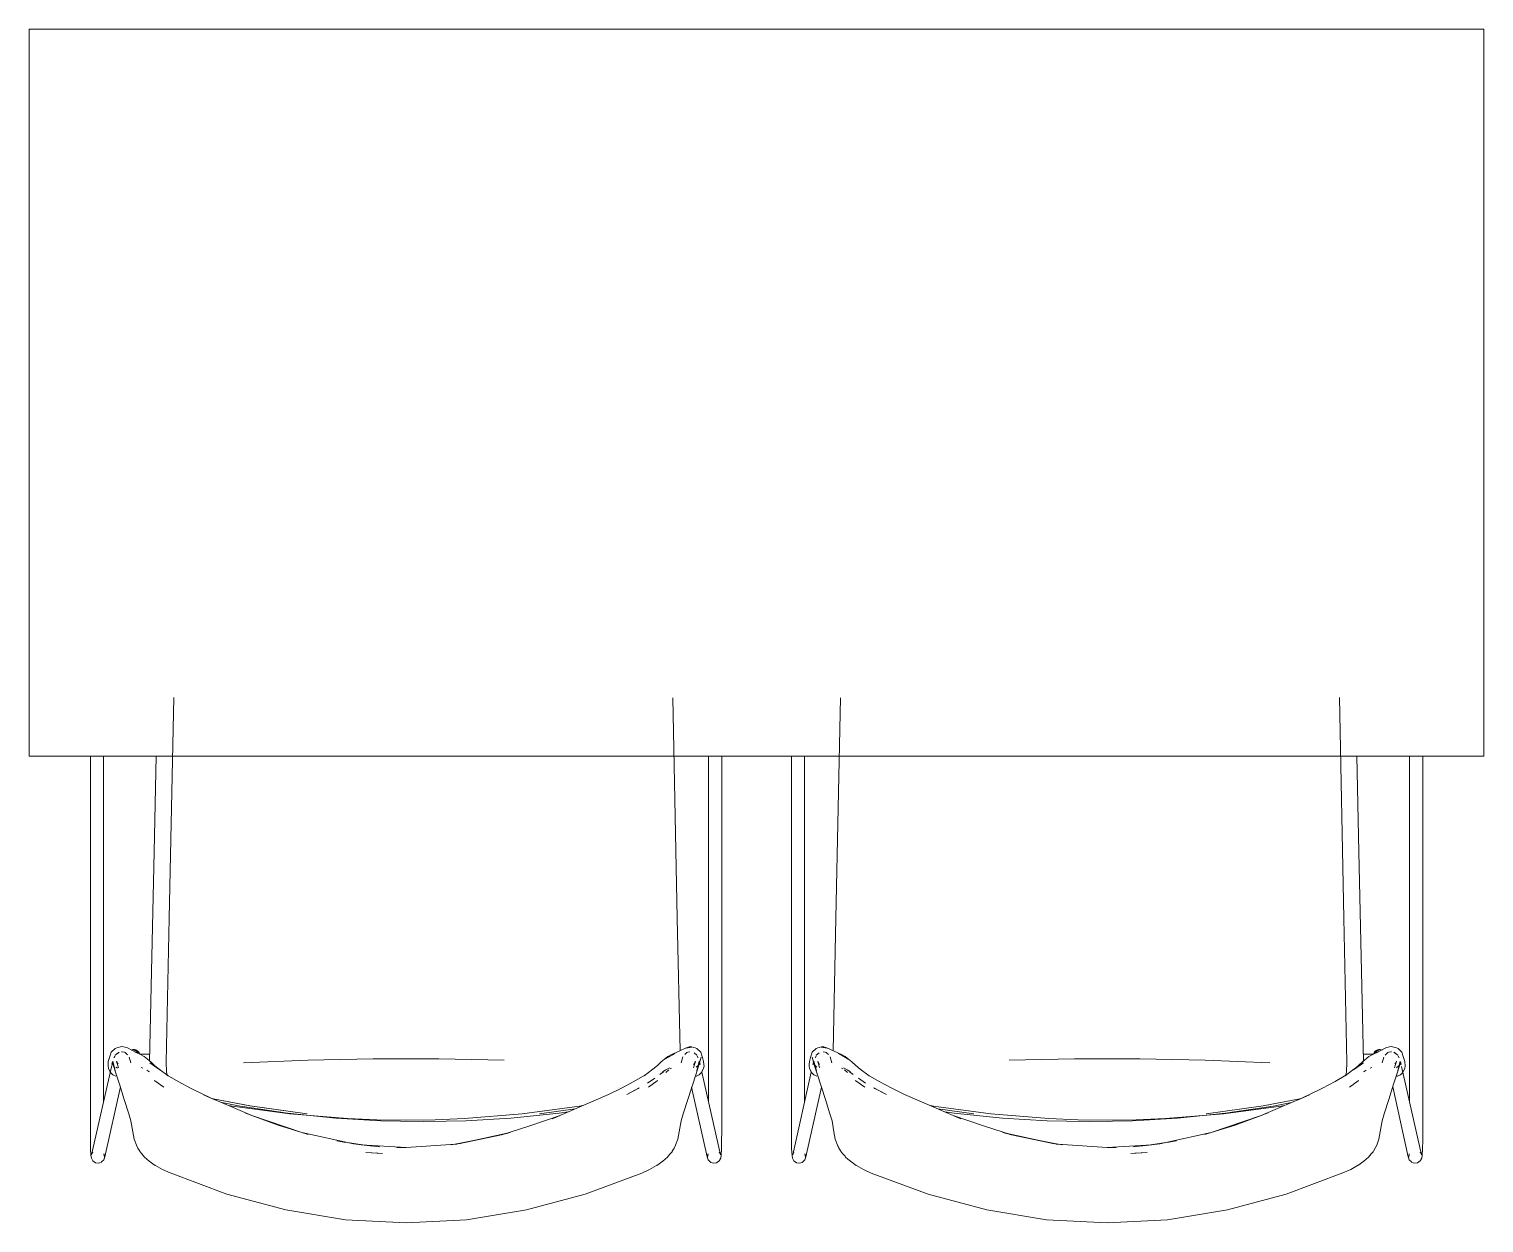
# Model space of a CAD drawing. Header units: millimetres. Extents: x 155927 to 326028, y -36033 to 97293.
# Drawn here: x 201201 to 202401, y 21746 to 22731 of the extents above; entities that cross this region are included whole.
import ezdxf

# ---------------------------------------------------------------- set-up
doc = ezdxf.new("R2010")
doc.units = ezdxf.units.MM
doc.header["$MEASUREMENT"] = 0
doc.layers.add('G-IMPT', color=8, linetype='CONTINUOUS', lineweight=9)
doc.layers.add('I-FURN', color=8, linetype='CONTINUOUS', lineweight=9)

msp = doc.modelspace()

# ---------------------------------------------------------------- linework, layer by layer
at = {"layer": 'G-IMPT'}
for p, q in [((201320.5, 22179.6), (201316.8, 21997.6)), ((201735.8, 21997.6), (201732.1, 22179.4)), ((201866.7, 21997.6), (201870.4, 22179.4)), ((202282, 22179.6), (202285.6, 21997.6)), ((201251.7, 22131.2), (201251.7, 21820.7)), ((201262.5, 22131.2), (201262.5, 21845.8)), ((201306, 22131.2), (201304.3, 22052.2)), ((201761.6, 21845.8), (201761.6, 22131.2)), ((201772.5, 22131.2), (201772.5, 21820.7)), ((201830, 22131.2), (201830, 21820.7)), ((201840.9, 21845.8), (201840.9, 22131.2)), ((202296.5, 22131.2), (202298.1, 22052.2)), ((202339.9, 22131.2), (202339.9, 21845.8)), ((202350.8, 22131.2), (202350.8, 21820.7)), ((201300.5, 21879.3), (201304.3, 22052.2)), ((202302, 21879.3), (202298.1, 22052.2)), ((201314.2, 21878.8), (201316.8, 21997.6)), ((201738.2, 21888.2), (201735.8, 21997.6)), ((201864.3, 21888.2), (201866.7, 21997.6)), ((202288.3, 21878.8), (202285.6, 21997.6)), ((201268.9, 21886.9), (201272.1, 21890)), ((201272.1, 21890), (201273.4, 21890.5)), ((201273.4, 21890.5), (201277.6, 21891.7)), ((201281.7, 21890.8), (201277.6, 21891.7)), ((201281.7, 21890.8), (201290.1, 21886.4)), ((201743.3, 21890.7), (201737.3, 21887.7)), ((201746.5, 21891.7), (201742.8, 21890.4)), ((201747.9, 21891.2), (201742.8, 21890.4)), ((201747.9, 21891.2), (201743.3, 21890.7)), ((201746.5, 21891.7), (201750.7, 21890.5)), ((201750.7, 21890.5), (201752.1, 21890)), ((201752.1, 21890), (201755.3, 21886.9)), ((201850.4, 21890), (201847.2, 21886.9)), ((201851.8, 21890.5), (201850.4, 21890)), ((201856, 21891.7), (201851.8, 21890.5)), ((201854.6, 21891.2), (201859.6, 21890.4)), ((201854.6, 21891.2), (201859.2, 21890.7)), ((201856, 21891.7), (201859.6, 21890.4)), ((201859.2, 21890.7), (201865.2, 21887.7)), ((202320.8, 21890.8), (202312.3, 21886.4)), ((202320.8, 21890.8), (202324.8, 21891.7)), ((202329.1, 21890.5), (202324.8, 21891.7)), ((202330.4, 21890), (202329.1, 21890.5)), ((202333.6, 21886.9), (202330.4, 21890)), ((201266.5, 21879.4), (201266.3, 21875.4)), ((201266.5, 21879.4), (201267.5, 21882.7)), ((201268.9, 21886.9), (201267.5, 21882.7)), ((201269.9, 21878.7), (201269.5, 21876.7)), ((201271.1, 21875.1), (201269.5, 21878.3)), ((201270.8, 21876.2), (201269.5, 21878.3)), ((201271.9, 21872.2), (201270.1, 21879.7)), ((201270.1, 21879.7), (201272.2, 21871.6)), ((201271.1, 21882.2), (201271.9, 21883.9)), ((201271.5, 21882.7), (201271.9, 21883.9)), ((201274.9, 21886.7), (201272.2, 21884.5)), ((201273.3, 21879.7), (201274.3, 21877.6)), ((201273.3, 21879.7), (201274.9, 21874.1)), ((201274.6, 21877.3), (201273.6, 21878.4)), ((201273.6, 21878.4), (201274.3, 21877.6)), ((201273.8, 21885.7), (201275.5, 21886.9)), ((201273.8, 21885.7), (201274.4, 21886.1)), ((201274.6, 21877.3), (201273.9, 21877.9)), ((201275.5, 21886.9), (201274.4, 21886.1)), ((201277.4, 21887.4), (201278, 21887.3)), ((201279.9, 21886.9), (201278, 21887.3)), ((201280.5, 21886.6), (201279.9, 21886.9)), ((201280.5, 21886.6), (201282.3, 21884.9)), ((201283.8, 21883), (201285.1, 21878.2)), ((201293, 21885.2), (201288.2, 21887.4)), ((201288.2, 21887.4), (201290.1, 21886.4)), ((201300.7, 21885.7), (201292.6, 21885.4)), ((201293, 21885.2), (201296.1, 21883.3)), ((201293.4, 21885), (201299.6, 21885.3)), ((201293.4, 21885), (201300.7, 21885.3)), ((201296.1, 21883.3), (201301.5, 21879)), ((201300.7, 21878.1), (201308.4, 21873)), ((201300.7, 21878.1), (201308.9, 21872.5)), ((201304.7, 21876), (201301.5, 21879)), ((201314.6, 21870.4), (201314.2, 21878.8)), ((201377.9, 21878.3), (201431.1, 21880.4)), ((201485, 21881.4), (201431.1, 21880.4)), ((201485, 21881.4), (201539.1, 21881.4)), ((201593, 21880.4), (201539.1, 21881.4)), ((201722.6, 21879), (201719.4, 21876)), ((201728.1, 21883.3), (201722.6, 21879)), ((201725.7, 21881.2), (201734, 21886)), ((201729.3, 21883.5), (201725.7, 21881.2)), ((201731.2, 21885.2), (201728.1, 21883.3)), ((201729.3, 21883.5), (201734, 21886)), ((201731.2, 21885.2), (201737.3, 21887.7)), ((201740.4, 21883.1), (201739.1, 21878.2)), ((201743.6, 21886.6), (201742, 21885.1)), ((201743.6, 21886.6), (201744.6, 21887.1)), ((201746.2, 21887.3), (201744.6, 21887.1)), ((201750.6, 21878.4), (201749.2, 21876.9)), ((201749.2, 21876.9), (201750.2, 21877.8)), ((201750.8, 21879.6), (201749.3, 21874.1)), ((201750.8, 21879.6), (201749.6, 21877.2)), ((201750.6, 21878.4), (201749.6, 21877.2)), ((201749.7, 21886.5), (201752, 21884.5)), ((201754, 21879.7), (201751.9, 21871.6)), ((201752.7, 21882.7), (201752.2, 21883.9)), ((201752.2, 21883.9), (201753, 21882.3)), ((201754, 21879.7), (201752.3, 21872.8)), ((201755.5, 21883), (201753.1, 21875.1)), ((201754.6, 21878.3), (201753.1, 21875.1)), ((201754.6, 21878.3), (201753.3, 21876.2)), ((201755.5, 21883), (201753.8, 21877.4)), ((201754.6, 21876.7), (201754.2, 21878.6)), ((201756.7, 21882.7), (201755.3, 21886.9)), ((201756.7, 21882.7), (201757.6, 21879.4)), ((201757.6, 21879.4), (201757.8, 21876.7)), ((201844.8, 21879.4), (201844.7, 21876.7)), ((201845.8, 21882.7), (201844.8, 21879.4)), ((201845.8, 21882.7), (201847.2, 21886.9)), ((201847, 21883), (201848.6, 21877.4)), ((201847, 21883), (201849.4, 21875.1)), ((201847.8, 21876.7), (201848.3, 21878.6)), ((201847.9, 21878.3), (201849.2, 21876.2)), ((201847.9, 21878.3), (201849.4, 21875.1)), ((201848.5, 21879.7), (201850.6, 21871.6)), ((201848.5, 21879.7), (201850.2, 21872.8)), ((201850.3, 21883.9), (201849.5, 21882.3)), ((201849.8, 21882.7), (201850.3, 21883.9)), ((201852.8, 21886.5), (201850.5, 21884.5)), ((201851.7, 21879.6), (201852.9, 21877.2)), ((201851.7, 21879.6), (201853.2, 21874.1)), ((201851.9, 21878.4), (201852.9, 21877.2)), ((201851.9, 21878.4), (201853.3, 21876.9)), ((201853.3, 21876.9), (201852.3, 21877.8)), ((201856.3, 21887.3), (201857.9, 21887.1)), ((201858.8, 21886.6), (201857.9, 21887.1)), ((201858.8, 21886.6), (201860.5, 21885.1)), ((201862.1, 21883.1), (201863.4, 21878.2)), ((201871.3, 21885.2), (201865.2, 21887.7)), ((201873.2, 21883.5), (201868.5, 21886)), ((201876.8, 21881.2), (201868.5, 21886)), ((201871.3, 21885.2), (201874.4, 21883.3)), ((201873.2, 21883.5), (201876.8, 21881.2)), ((201874.4, 21883.3), (201879.8, 21879)), ((201879.8, 21879), (201883, 21876)), ((202009.5, 21880.4), (202063.4, 21881.4)), ((202117.4, 21881.4), (202063.4, 21881.4)), ((202117.4, 21881.4), (202171.4, 21880.4)), ((202224.6, 21878.3), (202171.4, 21880.4)), ((202287.9, 21870.4), (202288.3, 21878.8)), ((202301.8, 21878.1), (202293.6, 21872.5)), ((202301.8, 21878.1), (202294, 21873)), ((202297.8, 21876), (202301, 21879)), ((202306.4, 21883.3), (202301, 21879)), ((202301.8, 21885.7), (202309.9, 21885.4)), ((202309.1, 21885), (202301.8, 21885.3)), ((202309.1, 21885), (202301.8, 21885.3)), ((202309.5, 21885.2), (202306.4, 21883.3)), ((202309.5, 21885.2), (202314.3, 21887.4)), ((202314.3, 21887.4), (202312.3, 21886.4)), ((202318.7, 21883), (202317.4, 21878.2)), ((202319.7, 21884.4), (202320.1, 21884.9)), ((202322, 21886.6), (202320.1, 21884.9)), ((202322, 21886.6), (202322.6, 21886.9)), ((202322.6, 21886.9), (202324.5, 21887.3)), ((202325.1, 21887.4), (202324.5, 21887.3)), ((202328.6, 21885.7), (202327, 21886.9)), ((202327, 21886.9), (202328.1, 21886.1)), ((202327.6, 21886.7), (202330.3, 21884.5)), ((202329.2, 21879.7), (202327.6, 21874.1)), ((202327.9, 21877.3), (202328.9, 21878.4)), ((202327.9, 21877.3), (202328.6, 21877.9)), ((202328.6, 21885.7), (202328.1, 21886.1)), ((202329.2, 21879.7), (202328.2, 21877.6)), ((202328.9, 21878.4), (202328.2, 21877.6)), ((202332.3, 21879.7), (202330.3, 21871.6)), ((202331, 21882.7), (202330.5, 21883.9)), ((202331.3, 21882.2), (202330.5, 21883.9)), ((202330.6, 21872.2), (202332.3, 21879.7)), ((202331.4, 21875.1), (202333, 21878.3)), ((202331.6, 21876.2), (202333, 21878.3)), ((202332.5, 21878.7), (202333, 21876.7)), ((202333.6, 21886.9), (202335, 21882.7)), ((202336, 21879.4), (202335, 21882.7)), ((202336, 21879.4), (202336.2, 21875.4)), ((201269.3, 21875.9), (201252.7, 21802.3)), ((201266.6, 21873.7), (201266.3, 21875.4)), ((201266.6, 21873.7), (201266.6, 21873.4)), ((201266.6, 21873.4), (201268, 21870.5)), ((201268.2, 21870.3), (201268, 21870.5)), ((201268.2, 21870.3), (201270.1, 21868.4)), ((201272.6, 21867.2), (201270.1, 21868.4)), ((201270.3, 21868.3), (201270.1, 21868.4)), ((201272.7, 21867.2), (201270.1, 21868.4)), ((201271.1, 21875.1), (201270.3, 21877.4)), ((201270.3, 21877.4), (201272.2, 21871.6)), ((201270.3, 21868.3), (201272.7, 21867.2)), ((201270.8, 21876.2), (201271.2, 21875.9)), ((201271.9, 21872.2), (201275.7, 21860.5)), ((201272.6, 21867.2), (201272.7, 21867.2)), ((201274.1, 21873.8), (201272.7, 21874.6)), ((201295.1, 21873.8), (201293.7, 21874.4)), ((201298.3, 21872.1), (201299.9, 21871)), ((201300.5, 21870.7), (201299.9, 21871)), ((201304.7, 21876), (201308.9, 21872.5)), ((201308.4, 21873), (201315.8, 21867.6)), ((201315.3, 21867.5), (201314.6, 21870.4)), ((201324, 21862.7), (201315, 21868.1)), ((201315.8, 21867.6), (201315, 21868.1)), ((201709.1, 21868.1), (201700.1, 21862.7)), ((201715.7, 21873), (201708.4, 21867.6)), ((201709.1, 21868.1), (201708.4, 21867.6)), ((201715.7, 21873), (201719.4, 21876)), ((201724.6, 21870.8), (201721.5, 21868.7)), ((201722.1, 21869.1), (201721.5, 21868.7)), ((201722.1, 21869.1), (201724.6, 21870.8)), ((201726.4, 21872.4), (201723.7, 21870.7)), ((201724.2, 21871), (201723.7, 21870.7)), ((201726.4, 21872.4), (201724.2, 21871)), ((201729.6, 21874), (201725.8, 21872.1)), ((201726.4, 21872.4), (201725.8, 21872.1)), ((201728.8, 21872.3), (201726.3, 21870.2)), ((201726.4, 21872.4), (201729.6, 21874)), ((201730, 21873.2), (201731.2, 21873.9)), ((201744.5, 21848), (201751.3, 21869.1)), ((201753.8, 21877.4), (201751.3, 21869.1)), ((201753.3, 21876.2), (201751.5, 21874.6)), ((201751.6, 21867.2), (201751.5, 21867.2)), ((201751.6, 21867.2), (201753.8, 21868.3)), ((201751.9, 21871.6), (201752.3, 21872.8)), ((201753.8, 21868.3), (201754, 21868.4)), ((201756.1, 21870.5), (201754, 21868.4)), ((201754.3, 21868.7), (201756.1, 21870.5)), ((201754.3, 21868.7), (201755.9, 21870.3)), ((201757.6, 21873.7), (201755.9, 21870.3)), ((201755.9, 21870.3), (201757.5, 21873.4)), ((201755.9, 21870.3), (201756.1, 21870.5)), ((201771.4, 21802.3), (201756, 21870.5)), ((201757.6, 21873.7), (201756.1, 21870.5)), ((201757.6, 21873.7), (201757.5, 21873.4)), ((201757.6, 21873.7), (201757.9, 21875.4)), ((201757.8, 21876.7), (201757.9, 21875.4)), ((201831.1, 21802.3), (201846.4, 21870.5)), ((201844.7, 21876.7), (201844.6, 21875.4)), ((201844.9, 21873.7), (201844.6, 21875.4)), ((201844.9, 21873.7), (201846.6, 21870.3)), ((201844.9, 21873.7), (201845, 21873.4)), ((201844.9, 21873.7), (201846.4, 21870.5)), ((201846.6, 21870.3), (201845, 21873.4)), ((201848.2, 21868.7), (201846.4, 21870.5)), ((201846.6, 21870.3), (201846.4, 21870.5)), ((201846.4, 21870.5), (201848.5, 21868.4)), ((201848.2, 21868.7), (201846.6, 21870.3)), ((201848.7, 21868.3), (201848.5, 21868.4)), ((201848.6, 21877.4), (201851.2, 21869.1)), ((201850.9, 21867.2), (201848.7, 21868.3)), ((201849.2, 21876.2), (201851, 21874.6)), ((201850.6, 21871.6), (201850.2, 21872.8)), ((201850.9, 21867.2), (201851, 21867.2)), ((201858, 21848), (201851.2, 21869.1)), ((201872.5, 21873.2), (201871.3, 21873.9)), ((201876.1, 21872.4), (201872.9, 21874)), ((201872.9, 21874), (201876.6, 21872.1)), ((201873.7, 21872.3), (201876.2, 21870.2)), ((201876.1, 21872.4), (201876.6, 21872.1)), ((201876.1, 21872.4), (201878.2, 21871)), ((201876.1, 21872.4), (201878.8, 21870.7)), ((201880.4, 21869.1), (201877.9, 21870.8)), ((201877.9, 21870.8), (201881, 21868.7)), ((201878.2, 21871), (201878.8, 21870.7)), ((201880.4, 21869.1), (201881, 21868.7)), ((201886.8, 21873), (201883, 21876)), ((201886.8, 21873), (201894.1, 21867.6)), ((201893.4, 21868.1), (201894.1, 21867.6)), ((201893.4, 21868.1), (201902.3, 21862.7)), ((202278.5, 21862.7), (202287.4, 21868.1)), ((202294, 21873), (202286.7, 21867.6)), ((202286.7, 21867.6), (202287.4, 21868.1)), ((202287.2, 21867.5), (202287.9, 21870.4)), ((202297.8, 21876), (202293.6, 21872.5)), ((202302, 21870.7), (202302.6, 21871)), ((202304.2, 21872.1), (202302.6, 21871)), ((202307.4, 21873.8), (202308.8, 21874.4)), ((202330.6, 21872.2), (202326.8, 21860.5)), ((202329.2, 21874.2), (202329.8, 21874.6)), ((202329.8, 21867.2), (202329.2, 21867.2)), ((202329.8, 21867.2), (202332.4, 21868.4)), ((202332.2, 21868.3), (202329.8, 21867.2)), ((202329.9, 21867.2), (202329.8, 21867.2)), ((202329.9, 21867.2), (202332.4, 21868.4)), ((202331.6, 21876.2), (202330.1, 21874.9)), ((202332.2, 21877.4), (202330.3, 21871.6)), ((202331.4, 21875.1), (202332.2, 21877.4)), ((202332.2, 21868.3), (202332.4, 21868.4)), ((202334.3, 21870.3), (202332.4, 21868.4)), ((202333.3, 21875.3), (202349.7, 21802.3)), ((202334.3, 21870.3), (202334.4, 21870.5)), ((202335.9, 21873.4), (202334.4, 21870.5)), ((202335.9, 21873.7), (202336.2, 21875.4)), ((202335.9, 21873.7), (202335.9, 21873.4)), ((201263.6, 21800.7), (201276.5, 21858.3)), ((201275.7, 21860.5), (201279.6, 21848)), ((201304.4, 21863.7), (201304.9, 21863.3)), ((201304.9, 21863.3), (201312.2, 21858)), ((201334.4, 21857.2), (201324, 21862.7)), ((201334.4, 21857.2), (201345, 21852)), ((201679.1, 21852), (201689.7, 21857.2)), ((201689.7, 21857.2), (201700.1, 21862.7)), ((201704.5, 21857.5), (201694.1, 21852)), ((201694.1, 21852), (201703.5, 21857)), ((201704.5, 21857.5), (201703.5, 21857)), ((201717.3, 21865.5), (201711.3, 21861.5)), ((201711.3, 21861.5), (201713.3, 21862.8)), ((201712, 21858), (201719.3, 21863.3)), ((201717.3, 21865.5), (201713.3, 21862.8)), ((201719.8, 21863.7), (201719.3, 21863.3)), ((201747.7, 21858.1), (201760.6, 21800.7)), ((201854.8, 21858.1), (201841.9, 21800.7)), ((201882.7, 21863.7), (201883.2, 21863.3)), ((201890.5, 21858), (201883.2, 21863.3)), ((201885.2, 21865.5), (201891.2, 21861.5)), ((201885.2, 21865.5), (201889.2, 21862.8)), ((201891.2, 21861.5), (201889.2, 21862.8)), ((201898, 21857.5), (201908.4, 21852)), ((201898, 21857.5), (201898.9, 21857)), ((201908.4, 21852), (201898.9, 21857)), ((201912.8, 21857.2), (201902.3, 21862.7)), ((201923.4, 21852), (201912.8, 21857.2)), ((202268, 21857.2), (202257.4, 21852)), ((202268, 21857.2), (202278.5, 21862.7)), ((202297.6, 21863.3), (202290.3, 21858)), ((202298.1, 21863.7), (202297.6, 21863.3)), ((202326.8, 21860.5), (202322.9, 21848)), ((202338.9, 21800.7), (202326, 21858.3)), ((201279.6, 21848), (201283.5, 21836)), ((201354.4, 21847.8), (201345, 21852)), ((201354.4, 21847.8), (201345, 21851.9)), ((201385, 21834.7), (201345, 21851.9)), ((201383.4, 21842.6), (201353.1, 21848.4)), ((201353.1, 21848.4), (201383.2, 21842.7)), ((201375.2, 21842.5), (201360.1, 21845.4)), ((201368.8, 21842.4), (201365.7, 21843)), ((201416.1, 21836), (201368.8, 21842.4)), ((201375.2, 21842.5), (201414.3, 21836.6)), ((201430.5, 21836.2), (201383.2, 21842.7)), ((201383.4, 21842.6), (201430.5, 21836.2)), ((201608, 21836), (201655.3, 21842.4)), ((201679.1, 21852), (201632.7, 21832.1)), ((201655.3, 21842.4), (201657.9, 21842.9)), ((201740.7, 21836), (201744.5, 21848)), ((201861.8, 21836), (201858, 21848)), ((201923.4, 21852), (201969.8, 21832.1)), ((201947.2, 21842.4), (201944.6, 21842.9)), ((201994.5, 21836), (201947.2, 21842.4)), ((202172, 21836.2), (202219.2, 21842.7)), ((202219.1, 21842.6), (202172, 21836.2)), ((202186.4, 21836), (202233.6, 21842.4)), ((202227.3, 21842.5), (202188.1, 21836.6)), ((202217.5, 21834.7), (202257.5, 21851.9)), ((202219.1, 21842.6), (202249.4, 21848.4)), ((202249.4, 21848.4), (202219.2, 21842.7)), ((202227.3, 21842.5), (202242.4, 21845.4)), ((202233.6, 21842.4), (202236.8, 21843)), ((202248.1, 21847.8), (202257.4, 21852)), ((202248.1, 21847.8), (202257.5, 21851.9)), ((202322.9, 21848), (202319, 21836)), ((201285.2, 21830.4), (201283.5, 21836)), ((201286.8, 21821.2), (201285.2, 21830.4)), ((201379.2, 21836.9), (201385, 21834.7)), ((201379.2, 21836.9), (201385, 21834.7)), ((201385, 21834.7), (201426.2, 21820.6)), ((201385, 21834.7), (201406.5, 21826.7)), ((201385, 21834.7), (201406.5, 21826.7)), ((201414.3, 21836.6), (201454.1, 21832.5)), ((201463.9, 21832.2), (201416.1, 21836)), ((201454.1, 21832.5), (201491.2, 21830.4)), ((201463.9, 21832.2), (201488, 21831.2)), ((201488, 21831.2), (201512.1, 21830.9)), ((201491.2, 21830.4), (201507.5, 21830.1)), ((201507.5, 21830.1), (201526.3, 21829.7)), ((201512.1, 21830.9), (201536.2, 21831.3)), ((201545.1, 21830.1), (201526.3, 21829.7)), ((201560.2, 21832.2), (201536.2, 21831.3)), ((201545.1, 21830.1), (201561.4, 21830.4)), ((201608, 21836), (201560.2, 21832.2)), ((201598.5, 21832.5), (201561.4, 21830.4)), ((201598.5, 21832.5), (201638.3, 21836.6)), ((201614.1, 21826.1), (201639.1, 21834.7)), ((201651.7, 21840.3), (201622.1, 21836.2)), ((201651.7, 21840.3), (201622.1, 21836.2)), ((201639.1, 21834.7), (201632.7, 21832.1)), ((201645.9, 21837.8), (201638.3, 21836.6)), ((201739, 21830.4), (201737.4, 21821.2)), ((201739, 21830.4), (201740.7, 21836)), ((201863.5, 21830.4), (201861.8, 21836)), ((201863.5, 21830.4), (201865.1, 21821.2)), ((201950.8, 21840.3), (201980.4, 21836.2)), ((201950.8, 21840.3), (201980.4, 21836.2)), ((201956.6, 21837.8), (201964.2, 21836.6)), ((201988.4, 21826.1), (201963.4, 21834.7)), ((201963.4, 21834.7), (201969.8, 21832.1)), ((202004, 21832.5), (201964.2, 21836.6)), ((201994.5, 21836), (202042.3, 21832.2)), ((202004, 21832.5), (202041.1, 21830.4)), ((202057.3, 21830.1), (202041.1, 21830.4)), ((202042.3, 21832.2), (202066.3, 21831.3)), ((202057.3, 21830.1), (202076.2, 21829.7)), ((202090.4, 21830.9), (202066.3, 21831.3)), ((202095, 21830.1), (202076.2, 21829.7)), ((202114.5, 21831.2), (202090.4, 21830.9)), ((202111.3, 21830.4), (202095, 21830.1)), ((202148.4, 21832.5), (202111.3, 21830.4)), ((202138.5, 21832.2), (202114.5, 21831.2)), ((202138.5, 21832.2), (202186.4, 21836)), ((202188.1, 21836.6), (202148.4, 21832.5)), ((202217.5, 21834.7), (202176.3, 21820.6)), ((202217.5, 21834.7), (202196, 21826.7)), ((202217.5, 21834.7), (202196, 21826.7)), ((202223.2, 21836.9), (202217.5, 21834.7)), ((202223.2, 21836.9), (202217.5, 21834.7)), ((202315.7, 21821.2), (202317.3, 21830.4)), ((202317.3, 21830.4), (202319, 21836)), ((201251.7, 21814.5), (201251.7, 21820.7)), ((201286.8, 21821.2), (201287.9, 21815.1)), ((201426.2, 21820.6), (201406.5, 21826.7)), ((201406.5, 21826.7), (201426.2, 21820.7)), ((201431.4, 21819.2), (201426.2, 21820.7)), ((201468.7, 21811.3), (201426.2, 21820.6)), ((201426.2, 21820.6), (201431.4, 21819.2)), ((201555.4, 21811.7), (201590.9, 21818.7)), ((201598, 21820.6), (201555.5, 21811.3)), ((201590.9, 21818.7), (201555.5, 21811.3)), ((201590.9, 21818.7), (201597.9, 21820.9)), ((201598, 21820.6), (201590.9, 21818.7)), ((201614.1, 21826.1), (201597.9, 21820.9)), ((201737.4, 21821.2), (201736.3, 21815.1)), ((201772.5, 21820.7), (201772.4, 21814.5)), ((201830, 21820.7), (201830, 21814.5)), ((201865.1, 21821.2), (201866.2, 21815.1)), ((201988.4, 21826.1), (202004.6, 21820.9)), ((202004.5, 21820.6), (202011.6, 21818.7)), ((202004.5, 21820.6), (202047, 21811.3)), ((202011.6, 21818.7), (202004.6, 21820.9)), ((202047.1, 21811.7), (202011.6, 21818.7)), ((202011.6, 21818.7), (202047, 21811.3)), ((202133.8, 21811.3), (202176.3, 21820.6)), ((202171.1, 21819.2), (202176.3, 21820.7)), ((202176.3, 21820.6), (202171.1, 21819.2)), ((202176.3, 21820.6), (202196, 21826.7)), ((202196, 21826.7), (202176.3, 21820.7)), ((202315.7, 21821.2), (202314.6, 21815.1)), ((202350.8, 21814.5), (202350.8, 21820.7)), ((201251.7, 21814.5), (201251.9, 21807.3)), ((201251.9, 21807.3), (201252.2, 21802)), ((201289.7, 21810.2), (201287.9, 21815.1)), ((201289.7, 21810.2), (201290.9, 21807.9)), ((201292.4, 21805.4), (201290.9, 21807.9)), ((201454.9, 21813.8), (201462.1, 21812.5)), ((201454.9, 21813.8), (201469, 21811.7)), ((201468.7, 21811.3), (201490.3, 21808.9)), ((201468.7, 21811.3), (201480, 21810)), ((201469, 21811.7), (201480, 21810)), ((201512.1, 21808.3), (201475.1, 21810.6)), ((201475.1, 21810.6), (201480, 21810)), ((201490.3, 21808.9), (201480, 21810)), ((201512.1, 21808.3), (201504.6, 21808.4)), ((201512.1, 21808.3), (201504.6, 21808.4)), ((201549, 21810.8), (201512.1, 21808.3)), ((201549, 21810.6), (201555.4, 21811.7)), ((201549, 21810.8), (201554.4, 21811.2)), ((201549, 21810.6), (201552.5, 21811)), ((201731.5, 21804.9), (201734.5, 21810.2)), ((201733.9, 21809.2), (201731.5, 21804.9)), ((201731.7, 21805.4), (201733.3, 21807.9)), ((201733.3, 21807.9), (201734.5, 21810.2)), ((201733.9, 21809.2), (201734.5, 21810.2)), ((201736.3, 21815.1), (201734.5, 21810.2)), ((201772, 21802), (201772.3, 21807.3)), ((201772.3, 21807.3), (201772.4, 21814.5)), ((201830.2, 21807.3), (201830, 21814.5)), ((201830.5, 21802), (201830.2, 21807.3)), ((201866.2, 21815.1), (201868, 21810.2)), ((201868.6, 21809.2), (201868, 21810.2)), ((201871, 21804.9), (201868, 21810.2)), ((201869.2, 21807.9), (201868, 21810.2)), ((201868.6, 21809.2), (201871, 21804.9)), ((201870.7, 21805.4), (201869.2, 21807.9)), ((202053.5, 21810.6), (202047.1, 21811.7)), ((202053.5, 21810.8), (202048.1, 21811.2)), ((202053.5, 21810.6), (202050, 21811)), ((202053.5, 21810.8), (202090.4, 21808.3)), ((202090.4, 21808.3), (202127.4, 21810.6)), ((202090.4, 21808.3), (202097.9, 21808.4)), ((202090.4, 21808.3), (202097.9, 21808.4)), ((202133.8, 21811.3), (202112.2, 21808.9)), ((202112.2, 21808.9), (202122.4, 21810)), ((202133.5, 21811.7), (202122.4, 21810)), ((202133.8, 21811.3), (202122.4, 21810)), ((202127.4, 21810.6), (202122.4, 21810)), ((202147.6, 21813.8), (202133.5, 21811.7)), ((202147.6, 21813.8), (202139.6, 21812.4)), ((202310.1, 21805.4), (202311.6, 21807.9)), ((202312.8, 21810.2), (202311.6, 21807.9)), ((202312.8, 21810.2), (202314.6, 21815.1)), ((202350.6, 21807.3), (202350.3, 21802)), ((202350.8, 21814.5), (202350.6, 21807.3)), ((201252.2, 21802), (201252.5, 21799.6)), ((201252.5, 21799.6), (201253.7, 21797.3)), ((201252.7, 21802.3), (201253.8, 21804.5)), ((201253.6, 21804.2), (201253.8, 21804.5)), ((201253.7, 21797.3), (201255.8, 21795.8)), ((201258.5, 21795.4), (201255.8, 21795.8)), ((201258.5, 21795.4), (201260.6, 21796.1)), ((201261, 21796.5), (201260.6, 21796.1)), ((201261, 21796.5), (201262.8, 21798.2)), ((201262.8, 21798.2), (201262.5, 21797.9)), ((201263.6, 21800.7), (201262.8, 21798.2)), ((201262.9, 21803.1), (201263.3, 21800.5)), ((201263, 21802.8), (201263.3, 21800.5)), ((201292.7, 21804.9), (201292.4, 21805.4)), ((201292.7, 21804.9), (201294.2, 21803)), ((201294.2, 21803), (201296.4, 21800.5)), ((201296.4, 21800.5), (201298.3, 21798.7)), ((201300.3, 21797), (201298.3, 21798.7)), ((201305.2, 21793.6), (201300.3, 21797)), ((201489.2, 21803.6), (201479, 21804.1)), ((201479, 21804.1), (201492.6, 21803.4)), ((201723.8, 21797), (201718.9, 21793.6)), ((201723.8, 21797), (201725.9, 21798.7)), ((201727.7, 21800.5), (201725.9, 21798.7)), ((201727.7, 21800.5), (201728.2, 21801.1)), ((201730, 21803), (201728.2, 21801.1)), ((201731.5, 21804.9), (201730, 21803)), ((201731.5, 21804.9), (201731.7, 21805.4)), ((201760.6, 21800.7), (201761.4, 21798.2)), ((201761.3, 21803.1), (201760.8, 21800.5)), ((201761.1, 21802.8), (201760.8, 21800.5)), ((201761.4, 21798.2), (201761.7, 21797.9)), ((201763.5, 21796.1), (201761.7, 21797.9)), ((201763.5, 21796.1), (201765.6, 21795.4)), ((201768.3, 21795.8), (201765.6, 21795.4)), ((201770.5, 21797.3), (201768.3, 21795.8)), ((201771.4, 21802.3), (201770.4, 21804.4)), ((201770.4, 21804.4), (201770.6, 21804.2)), ((201771.7, 21799.6), (201770.5, 21797.3)), ((201771.7, 21799.6), (201772, 21802)), ((201830.8, 21799.6), (201830.5, 21802)), ((201830.8, 21799.6), (201832, 21797.3)), ((201831.1, 21802.3), (201832.1, 21804.4)), ((201832.1, 21804.4), (201831.9, 21804.2)), ((201832, 21797.3), (201834.2, 21795.8)), ((201834.2, 21795.8), (201836.8, 21795.4)), ((201839, 21796.1), (201836.8, 21795.4)), ((201839, 21796.1), (201840.8, 21797.9)), ((201841.1, 21798.2), (201840.8, 21797.9)), ((201841.9, 21800.7), (201841.1, 21798.2)), ((201841.2, 21803.1), (201841.7, 21800.5)), ((201841.3, 21802.8), (201841.7, 21800.5)), ((201871, 21804.9), (201870.7, 21805.4)), ((201871, 21804.9), (201872.5, 21803)), ((201872.5, 21803), (201874.3, 21801.1)), ((201874.7, 21800.5), (201874.3, 21801.1)), ((201874.7, 21800.5), (201876.6, 21798.7)), ((201878.7, 21797), (201876.6, 21798.7)), ((201878.7, 21797), (201883.5, 21793.6)), ((202123.5, 21804.1), (202109.9, 21803.4)), ((202113.3, 21803.6), (202123.5, 21804.1)), ((202297.3, 21793.6), (202302.2, 21797)), ((202302.2, 21797), (202304.2, 21798.7)), ((202306.1, 21800.5), (202304.2, 21798.7)), ((202308.3, 21803), (202306.1, 21800.5)), ((202309.8, 21804.9), (202308.3, 21803)), ((202309.8, 21804.9), (202310.1, 21805.4)), ((202338.9, 21800.7), (202339.7, 21798.2)), ((202339.6, 21803.1), (202339.2, 21800.5)), ((202339.5, 21802.8), (202339.2, 21800.5)), ((202341.5, 21796.5), (202339.7, 21798.2)), ((202339.7, 21798.2), (202340, 21797.9)), ((202341.5, 21796.5), (202341.8, 21796.1)), ((202344, 21795.4), (202341.8, 21796.1)), ((202344, 21795.4), (202346.6, 21795.8)), ((202348.8, 21797.3), (202346.6, 21795.8)), ((202349.7, 21802.3), (202348.7, 21804.5)), ((202348.9, 21804.2), (202348.7, 21804.5)), ((202350, 21799.6), (202348.8, 21797.3)), ((202350.3, 21802), (202350, 21799.6)), ((201305.2, 21793.6), (201305.5, 21793.4)), ((201311.1, 21790.2), (201305.5, 21793.4)), ((201317.5, 21787.4), (201311.1, 21790.2)), ((201364.3, 21769.8), (201317.5, 21787.4)), ((201659.8, 21769.8), (201706.5, 21787.3)), ((201706.5, 21787.3), (201713, 21790.2)), ((201718.6, 21793.4), (201713, 21790.2)), ((201718.6, 21793.4), (201718.9, 21793.6)), ((201883.8, 21793.4), (201883.5, 21793.6)), ((201883.8, 21793.4), (201889.4, 21790.2)), ((201895.9, 21787.3), (201889.4, 21790.2)), ((201942.7, 21769.8), (201895.9, 21787.3)), ((202238.1, 21769.8), (202285, 21787.4)), ((202285, 21787.4), (202291.4, 21790.2)), ((202291.4, 21790.2), (202297, 21793.4)), ((202297.3, 21793.6), (202297, 21793.4)), ((201412.8, 21756.8), (201364.3, 21769.8)), ((201659.8, 21769.8), (201611.4, 21756.8)), ((201942.7, 21769.8), (201991.1, 21756.8)), ((202189.7, 21756.8), (202238.1, 21769.8)), ((201412.8, 21756.8), (201462.2, 21748.7)), ((201512.1, 21746.1), (201462.2, 21748.7)), ((201512.1, 21746.1), (201562, 21748.7)), ((201611.4, 21756.8), (201562, 21748.7)), ((201991.1, 21756.8), (202040.5, 21748.7)), ((202090.4, 21746.1), (202040.5, 21748.7)), ((202090.4, 21746.1), (202140.3, 21748.7)), ((202189.7, 21756.8), (202140.3, 21748.7))]:
    msp.add_line(p, q, dxfattribs=at)
at = {"layer": 'I-FURN'}
for p, q in [((202401.2, 22731.2), (201201.1, 22731.2)), ((201201.1, 22731.2), (201201.1, 22131.2)), ((202401.2, 22131.2), (202401.2, 22731.2)), ((201201.1, 22131.2), (202401.2, 22131.2)), ((201285.3, 21888.7), (201286.8, 21889.2)), ((201286.8, 21889.2), (201288, 21889.2)), ((201291.9, 21886.7), (201286.8, 21889.2)), ((201286.8, 21889.2), (201291.1, 21887.6)), ((201286.8, 21889.2), (201289.1, 21888.9)), ((201286.8, 21889.2), (201290.1, 21888.4)), ((201288, 21889.2), (201289.1, 21888.9)), ((201291.9, 21886.7), (201288.1, 21887.4)), ((201289.1, 21888.9), (201290.1, 21888.4)), ((201291.9, 21886.7), (201289.3, 21886.9)), ((201291.9, 21886.7), (201289.8, 21886.7)), ((201291.1, 21887.6), (201290.1, 21888.4)), ((201291.9, 21886.7), (201290.2, 21886.5)), ((201291.9, 21886.7), (201290.4, 21886.4)), ((201291.9, 21886.7), (201291.1, 21887.6)), ((201291.9, 21886.7), (201292.1, 21885.5)), ((202310.6, 21886.7), (202310.5, 21885.9)), ((202310.6, 21886.7), (202315.7, 21889.2)), ((202310.6, 21886.7), (202311.4, 21887.6)), ((202310.6, 21886.7), (202314.4, 21887.4)), ((202310.6, 21886.7), (202313.2, 21886.9)), ((202310.6, 21886.7), (202311.6, 21885.9)), ((202310.6, 21886.7), (202312, 21886.4)), ((202310.6, 21886.7), (202312.7, 21886.7)), ((202310.6, 21886.7), (202312.3, 21886.5)), ((202315.7, 21889.2), (202311.4, 21887.6)), ((202311.4, 21887.6), (202312.3, 21888.4)), ((202315.7, 21889.2), (202312.3, 21888.4)), ((202313.4, 21888.9), (202312.3, 21888.4)), ((202314.5, 21889.2), (202313.4, 21888.9)), ((202315.7, 21889.2), (202313.4, 21888.9)), ((202315.7, 21889.2), (202314.5, 21889.2)), ((202317.2, 21888.7), (202315.7, 21889.2))]:
    msp.add_line(p, q, dxfattribs=at)

doc.saveas('drawing.dxf')
